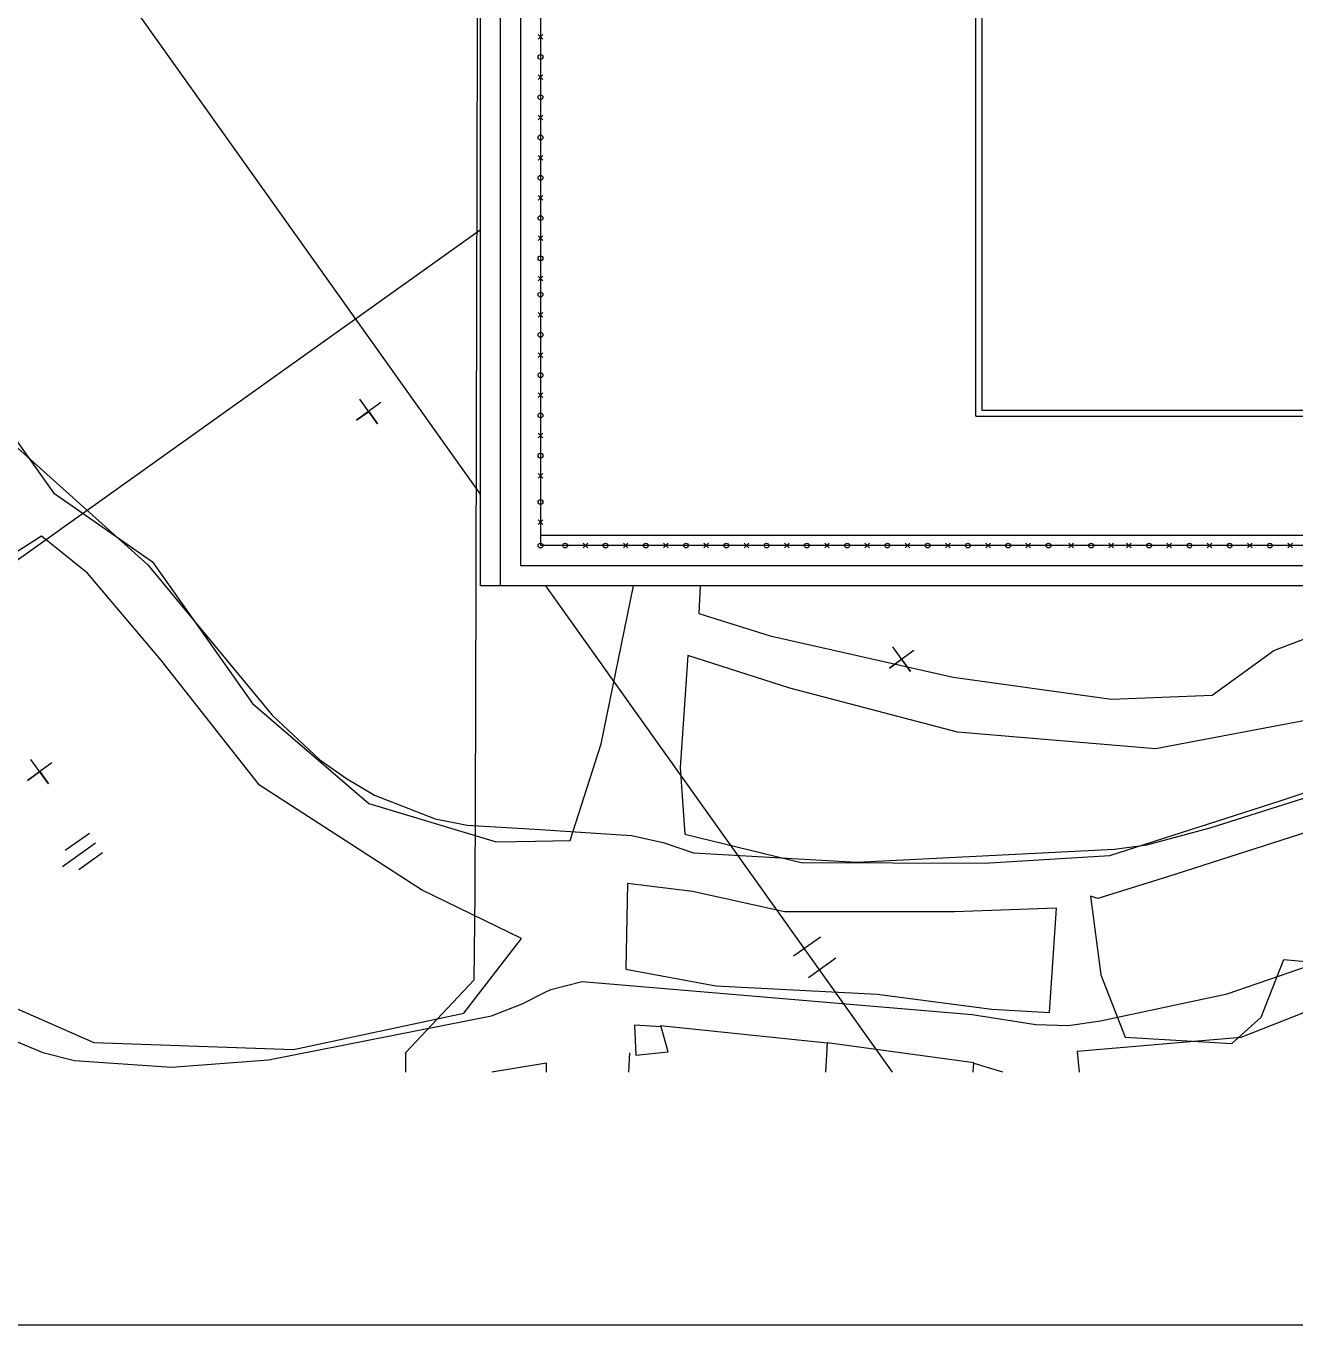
# Model space of a CAD drawing. Extents: x -299 to 346, y -14 to 200.
# Drawn here: x 68 to 131, y -12.5 to 52 of the extents above; entities that cross this region are included whole.
import ezdxf

# ---------------------------------------------------------------- set-up
doc = ezdxf.new("R2010")
doc.units = 0
doc.layers.add('TT-BASE', color=253, linetype='Continuous')
doc.layers.add('TX-PAPR', color=2, linetype='Continuous')

msp = doc.modelspace()

# ---------------------------------------------------------------- linework, layer by layer
at = {"layer": 'TT-BASE'}
for p, q in [((45.78, 91.505, 25.505), (90.518, 28.713, 25.505)), ((45.78, 91.505, -3.023), (90.518, 28.713, -3.023)), ((45.78, 91.505, -435.661), (90.518, 28.713, -435.661)), ((45.78, 91.505, -435.661), (90.518, 28.713, -435.661)), ((45.78, 91.505, -349.133), (90.518, 28.713, -349.133)), ((45.78, 91.505, -349.133), (90.518, 28.713, -349.133)), ((90.518, 78.847, -349.133), (90.518, 24.159, -349.133)), ((91.508, 78.059, -349.133), (91.508, 24.159, -349.133)), ((92.508, 77.059, -349.133), (92.508, 25.159, -349.133)), ((93.508, 76.059, -349.133), (93.508, 26.159, -349.133)), ((115.132, 32.585, -349.133), (115.132, 62.872, -349.133)), ((115.432, 62.26, -349.133), (115.432, 32.885, -349.133)), ((90.357, 52.732, -169.578), (90.36, 51.572, -169.578)), ((90.36, 51.572, -169.578), (90.278, 18.13, -169.578)), ((93.392, 51.537, -349.133), (93.624, 51.306, -349.133)), ((93.624, 51.537, -349.133), (93.392, 51.306, -349.133)), ((93.392, 49.537, -349.133), (93.624, 49.306, -349.133)), ((93.624, 49.537, -349.133), (93.392, 49.306, -349.133)), ((93.392, 47.537, -349.133), (93.624, 47.306, -349.133)), ((93.624, 47.537, -349.133), (93.392, 47.306, -349.133)), ((93.392, 45.537, -349.133), (93.624, 45.306, -349.133)), ((93.624, 45.537, -349.133), (93.392, 45.306, -349.133)), ((93.392, 43.537, -349.133), (93.624, 43.306, -349.133)), ((93.624, 43.537, -349.133), (93.392, 43.306, -349.133)), ((31.798, 0.001, -349.133), (90.518, 41.839, -349.133)), ((31.798, 0.001, -435.661), (90.518, 41.839, -435.661)), ((31.798, 0.001, 25.505), (90.518, 41.839, 25.505)), ((31.798, 0.001, -435.661), (90.518, 41.839, -435.661)), ((93.392, 41.538, -349.133), (93.624, 41.306, -349.133)), ((93.624, 41.538, -349.133), (93.392, 41.306, -349.133)), ((93.392, 39.538, -349.133), (93.624, 39.306, -349.133)), ((93.624, 39.538, -349.133), (93.392, 39.306, -349.133)), ((93.392, 37.738, -349.133), (93.624, 37.506, -349.133)), ((93.624, 37.738, -349.133), (93.392, 37.506, -349.133)), ((93.392, 35.738, -349.133), (93.624, 35.506, -349.133)), ((93.624, 35.738, -349.133), (93.392, 35.506, -349.133)), ((65.382, 34.317, -87.324), (69.319, 28.774, -87.324)), ((65.382, 34.317, -0.796), (69.319, 28.774, -0.796)), ((65.382, 34.317, -0.796), (69.319, 28.774, -0.796)), ((93.392, 33.738, -349.133), (93.624, 33.506, -349.133)), ((93.624, 33.738, -349.133), (93.392, 33.506, -349.133)), ((85.584, 33.258, -87.935), (84.362, 32.388, -87.935)), ((85.584, 33.258, -1.407), (84.362, 32.388, -1.407)), ((85.584, 33.258, -1.407), (84.362, 32.388, -1.407)), ((85.408, 32.212, -87.935), (84.538, 33.434, -87.935)), ((85.408, 32.212, -1.407), (84.538, 33.434, -1.407)), ((85.408, 32.212, -1.407), (84.538, 33.434, -1.407)), ((84.362, 32.388, -87.935), (84.973, 32.823, -87.935)), ((84.362, 32.388, -1.407), (84.973, 32.823, -1.407)), ((84.362, 32.388, -1.407), (84.973, 32.823, -1.407)), ((84.973, 32.823, -87.935), (85.408, 32.212, -87.935)), ((84.973, 32.823, -1.407), (85.408, 32.212, -1.407)), ((84.973, 32.823, -1.407), (85.408, 32.212, -1.407)), ((115.132, 32.585, -349.133), (128.293, 32.585, -349.133)), ((115.432, 32.885, -349.133), (171.112, 32.885, -349.133)), ((128.293, 32.585, -349.133), (168.943, 32.581, -349.133)), ((66.723, 31.741, -87.551), (74.007, 25.208, -87.551)), ((66.723, 31.741, -1.023), (74.007, 25.208, -1.023)), ((66.723, 31.741, -1.023), (74.007, 25.208, -1.023)), ((93.624, 31.738, -349.133), (93.392, 31.506, -349.133)), ((93.392, 31.738, -349.133), (93.624, 31.506, -349.133)), ((93.624, 29.738, -349.133), (93.392, 29.506, -349.133)), ((93.392, 29.738, -349.133), (93.624, 29.506, -349.133)), ((69.319, 28.774, -87.324), (74.228, 25.355, -87.324)), ((69.319, 28.774, -0.796), (74.228, 25.355, -0.796)), ((69.319, 28.774, -0.796), (74.228, 25.355, -0.796)), ((93.624, 27.438, -349.133), (93.393, 27.206, -349.133)), ((93.393, 27.438, -349.133), (93.624, 27.206, -349.133)), ((68.718, 26.628, -86.899), (65.185, 24.384, -86.899)), ((68.718, 26.628, -0.371), (65.185, 24.384, -0.371)), ((68.718, 26.628, -0.371), (65.185, 24.384, -0.371)), ((71.005, 24.795, -86.899), (68.718, 26.628, -86.899)), ((71.005, 24.795, -0.371), (68.718, 26.628, -0.371)), ((71.005, 24.795, -0.371), (68.718, 26.628, -0.371)), ((189.508, 26.659, -349.133), (93.508, 26.659, -349.133)), ((189.906, 26.159, -349.133), (93.508, 26.159, -349.133)), ((95.852, 26.274, -349.133), (95.621, 26.043, -349.133)), ((95.621, 26.274, -349.133), (95.852, 26.043, -349.133)), ((97.621, 26.274, -349.133), (97.852, 26.043, -349.133)), ((97.852, 26.274, -349.133), (97.621, 26.043, -349.133)), ((99.621, 26.274, -349.133), (99.852, 26.043, -349.133)), ((99.852, 26.274, -349.133), (99.621, 26.043, -349.133)), ((101.621, 26.274, -349.133), (101.852, 26.043, -349.133)), ((101.852, 26.274, -349.133), (101.621, 26.043, -349.133)), ((103.621, 26.274, -349.133), (103.852, 26.043, -349.133)), ((103.852, 26.274, -349.133), (103.621, 26.043, -349.133)), ((105.621, 26.274, -349.133), (105.852, 26.043, -349.133)), ((105.852, 26.274, -349.133), (105.621, 26.043, -349.133)), ((107.621, 26.274, -349.133), (107.852, 26.043, -349.133)), ((107.852, 26.274, -349.133), (107.621, 26.043, -349.133)), ((109.62, 26.274, -349.133), (109.852, 26.043, -349.133)), ((109.852, 26.274, -349.133), (109.62, 26.043, -349.133)), ((111.62, 26.274, -349.133), (111.852, 26.043, -349.133)), ((111.852, 26.274, -349.133), (111.62, 26.043, -349.133)), ((113.62, 26.274, -349.133), (113.852, 26.043, -349.133)), ((113.852, 26.274, -349.133), (113.62, 26.043, -349.133)), ((115.62, 26.274, -349.133), (115.852, 26.043, -349.133)), ((115.852, 26.274, -349.133), (115.62, 26.043, -349.133)), ((117.62, 26.274, -349.133), (117.852, 26.043, -349.133)), ((117.852, 26.274, -349.133), (117.62, 26.043, -349.133)), ((119.74, 26.275, -349.133), (119.972, 26.043, -349.133)), ((119.972, 26.275, -349.133), (119.74, 26.043, -349.133)), ((121.74, 26.275, -349.133), (121.972, 26.043, -349.133)), ((121.972, 26.275, -349.133), (121.74, 26.043, -349.133)), ((122.62, 26.275, -349.133), (122.852, 26.043, -349.133)), ((122.852, 26.275, -349.133), (122.62, 26.043, -349.133)), ((124.62, 26.275, -349.133), (124.852, 26.043, -349.133)), ((124.852, 26.275, -349.133), (124.62, 26.043, -349.133)), ((126.852, 26.275, -349.133), (126.62, 26.043, -349.133)), ((126.62, 26.275, -349.133), (126.852, 26.043, -349.133)), ((128.852, 26.275, -349.133), (128.62, 26.043, -349.133)), ((128.62, 26.275, -349.133), (128.852, 26.043, -349.133)), ((130.62, 26.275, -349.133), (130.852, 26.043, -349.133)), ((130.852, 26.275, -349.133), (130.62, 26.043, -349.133)), ((74.007, 25.208, -87.551), (80.173, 17.729, -87.551)), ((74.007, 25.208, -1.023), (80.173, 17.729, -1.023)), ((74.007, 25.208, -1.023), (80.173, 17.729, -1.023)), ((74.228, 25.355, -87.324), (79.197, 18.316, -87.324)), ((74.228, 25.355, -0.796), (79.197, 18.316, -0.796)), ((74.228, 25.355, -0.796), (79.197, 18.316, -0.796)), ((190.187, 25.159, -349.133), (92.508, 25.159, -349.133)), ((74.642, 20.492, -86.899), (71.005, 24.795, -86.899)), ((74.642, 20.492, -0.371), (71.005, 24.795, -0.371)), ((74.642, 20.492, -0.371), (71.005, 24.795, -0.371)), ((190.982, 24.159, -349.133), (90.518, 24.159, -349.133)), ((93.763, 24.159, 25.505), (110.973, 0.004, 25.505)), ((93.763, 24.159, -3.023), (110.973, 0.004, -3.023)), ((93.763, 24.159, -435.661), (110.973, 0.004, -435.661)), ((93.763, 24.159, -435.661), (110.973, 0.004, -435.661)), ((93.763, 24.159, -349.133), (110.973, 0.004, -349.133)), ((93.763, 24.159, -349.133), (110.973, 0.004, -349.133)), ((96.526, 16.314, -0.796), (98.131, 24.159, -0.796)), ((96.526, 16.314, 85.732), (98.131, 24.159, 85.732)), ((96.526, 16.314, 85.732), (98.131, 24.159, 85.732)), ((101.442, 24.159, 84.723), (101.364, 22.792, 84.723)), ((101.442, 24.159, 84.723), (101.364, 22.792, 84.723)), ((101.442, 24.159, -1.805), (101.364, 22.792, -1.805)), ((101.364, 22.792, -1.805), (104.917, 21.684, -1.805)), ((101.364, 22.792, 84.723), (104.917, 21.684, 84.723)), ((101.364, 22.792, 84.723), (104.917, 21.684, 84.723)), ((129.923, 20.944, -1.805), (134.653, 22.747, -1.805)), ((129.923, 20.944, 84.723), (134.653, 22.747, 84.723)), ((129.923, 20.944, 84.723), (134.653, 22.747, 84.723)), ((104.917, 21.684, -1.805), (113.999, 19.621, -1.805)), ((104.917, 21.684, 84.723), (113.999, 19.621, 84.723)), ((104.917, 21.684, 84.723), (113.999, 19.621, 84.723)), ((100.818, 20.695, -1.407), (100.447, 15.132, -1.407)), ((100.818, 20.695, 85.121), (100.447, 15.132, 85.121)), ((100.818, 20.695, 85.121), (100.447, 15.132, 85.121)), ((105.884, 19.075, -1.407), (100.818, 20.695, -1.407)), ((105.884, 19.075, 85.121), (100.818, 20.695, 85.121)), ((105.884, 19.075, 85.121), (100.818, 20.695, 85.121)), ((112.055, 20.947, -1.672), (110.834, 20.077, -1.672)), ((112.055, 20.947, 84.856), (110.834, 20.077, 84.856)), ((112.055, 20.947, 84.856), (110.834, 20.077, 84.856)), ((111.88, 19.901, -1.672), (111.009, 21.123, -1.672)), ((111.88, 19.901, 84.856), (111.009, 21.123, 84.856)), ((111.88, 19.901, 84.856), (111.009, 21.123, 84.856)), ((126.871, 18.725, -1.805), (129.923, 20.944, -1.805)), ((126.871, 18.725, 84.723), (129.923, 20.944, 84.723)), ((126.871, 18.725, 84.723), (129.923, 20.944, 84.723)), ((79.549, 14.255, -86.899), (74.642, 20.492, -86.899)), ((79.549, 14.255, -0.371), (74.642, 20.492, -0.371)), ((79.549, 14.255, -0.371), (74.642, 20.492, -0.371)), ((110.834, 20.077, -1.672), (111.444, 20.512, -1.672)), ((110.834, 20.077, 84.856), (111.444, 20.512, 84.856)), ((110.834, 20.077, 84.856), (111.444, 20.512, 84.856)), ((111.444, 20.512, -1.672), (111.88, 19.901, -1.672)), ((111.444, 20.512, 84.856), (111.88, 19.901, 84.856)), ((111.444, 20.512, 84.856), (111.88, 19.901, 84.856)), ((113.999, 19.621, -1.805), (121.861, 18.533, -1.805)), ((113.999, 19.621, 84.723), (121.861, 18.533, 84.723)), ((113.999, 19.621, 84.723), (121.861, 18.533, 84.723)), ((114.215, 16.897, -1.407), (105.884, 19.075, -1.407)), ((114.215, 16.897, 85.121), (105.884, 19.075, 85.121)), ((114.215, 16.897, 85.121), (105.884, 19.075, 85.121)), ((121.861, 18.533, -1.805), (126.871, 18.725, -1.805)), ((121.861, 18.533, 84.723), (126.871, 18.725, 84.723)), ((121.861, 18.533, 84.723), (126.871, 18.725, 84.723)), ((79.197, 18.316, -87.324), (84.975, 13.358, -87.324)), ((79.197, 18.316, -0.796), (84.975, 13.358, -0.796)), ((79.197, 18.316, -0.796), (84.975, 13.358, -0.796)), ((90.278, 18.13, -169.578), (90.241, 8.898, -169.578)), ((80.173, 17.729, -87.551), (82.547, 15.519, -87.551)), ((80.173, 17.729, -1.023), (82.547, 15.519, -1.023)), ((80.173, 17.729, -1.023), (82.547, 15.519, -1.023)), ((131.855, 17.535, -1.407), (124.06, 16.067, -1.407)), ((131.855, 17.535, 85.121), (124.06, 16.067, 85.121)), ((131.855, 17.535, 85.121), (124.06, 16.067, 85.121)), ((124.06, 16.067, -1.407), (114.215, 16.897, -1.407)), ((124.06, 16.067, 85.121), (114.215, 16.897, 85.121)), ((124.06, 16.067, 85.121), (114.215, 16.897, 85.121)), ((94.974, 11.51, -0.796), (96.526, 16.314, -0.796)), ((94.974, 11.51, 85.732), (96.526, 16.314, 85.732)), ((94.974, 11.51, 85.732), (96.526, 16.314, 85.732)), ((126.76, 12.137, -1.023), (140.571, 16.505, -1.023)), ((126.76, 12.137, 85.505), (140.571, 16.505, 85.505)), ((126.76, 12.137, 85.505), (140.571, 16.505, 85.505)), ((130.24, 13.48, -1.407), (138.919, 16.44, -1.407)), ((130.24, 13.48, 85.121), (138.919, 16.44, 85.121)), ((130.24, 13.48, 85.121), (138.919, 16.44, 85.121)), ((69.068, 14.322, -87.297), (68.198, 15.543, -87.297)), ((69.068, 14.322, -0.769), (68.198, 15.543, -0.769)), ((69.068, 14.322, -0.769), (68.198, 15.543, -0.769)), ((82.547, 15.519, -87.551), (83.877, 14.592, -87.551)), ((82.547, 15.519, -1.023), (83.877, 14.592, -1.023)), ((82.547, 15.519, -1.023), (83.877, 14.592, -1.023)), ((69.244, 15.368, -87.297), (68.022, 14.497, -87.297)), ((69.244, 15.368, -0.769), (68.022, 14.497, -0.769)), ((69.244, 15.368, -0.769), (68.022, 14.497, -0.769)), ((68.022, 14.497, -87.297), (68.633, 14.933, -87.297)), ((68.022, 14.497, -0.769), (68.633, 14.933, -0.769)), ((68.022, 14.497, -0.769), (68.633, 14.933, -0.769)), ((68.633, 14.933, -87.297), (69.068, 14.322, -87.297)), ((68.633, 14.933, -0.769), (69.068, 14.322, -0.769)), ((68.633, 14.933, -0.769), (69.068, 14.322, -0.769)), ((100.447, 15.132, -1.407), (100.683, 11.822, -1.407)), ((100.447, 15.132, 85.121), (100.683, 11.822, 85.121)), ((100.447, 15.132, 85.121), (100.683, 11.822, 85.121)), ((87.602, 9.061, -86.899), (79.549, 14.255, -86.899)), ((87.602, 9.061, -0.371), (79.549, 14.255, -0.371)), ((87.602, 9.061, -0.371), (79.549, 14.255, -0.371)), ((83.877, 14.592, -87.551), (85.265, 13.767, -87.551)), ((83.877, 14.592, -1.023), (85.265, 13.767, -1.023)), ((83.877, 14.592, -1.023), (85.265, 13.767, -1.023)), ((85.265, 13.767, -87.551), (88.282, 12.584, -87.551)), ((85.265, 13.767, -1.023), (88.282, 12.584, -1.023)), ((85.265, 13.767, -1.023), (88.282, 12.584, -1.023)), ((84.975, 13.358, -87.324), (91.302, 11.454, -87.324)), ((84.975, 13.358, -0.796), (91.302, 11.454, -0.796)), ((84.975, 13.358, -0.796), (91.302, 11.454, -0.796)), ((121.79, 10.773, -1.407), (130.24, 13.48, -1.407)), ((121.79, 10.773, 85.121), (130.24, 13.48, 85.121)), ((121.79, 10.773, 85.121), (130.24, 13.48, 85.121)), ((88.282, 12.584, -87.551), (89.86, 12.282, -87.551)), ((88.282, 12.584, -1.023), (89.86, 12.282, -1.023)), ((88.282, 12.584, -1.023), (89.86, 12.282, -1.023)), ((89.86, 12.282, -87.551), (93.218, 12.068, -87.551)), ((89.86, 12.282, -1.023), (93.218, 12.068, -1.023)), ((89.86, 12.282, -1.023), (93.218, 12.068, -1.023)), ((71.1, 11.864, -87.218), (69.903, 11.011, -87.218)), ((71.1, 11.864, -0.69), (69.903, 11.011, -0.69)), ((71.1, 11.864, -0.69), (69.903, 11.011, -0.69)), ((93.218, 12.068, -1.023), (98.02, 11.761, -1.023)), ((93.218, 12.068, 85.505), (98.02, 11.761, 85.505)), ((93.218, 12.068, 85.505), (98.02, 11.761, 85.505)), ((98.02, 11.761, -1.023), (99.595, 11.405, -1.023)), ((98.02, 11.761, 85.505), (99.595, 11.405, 85.505)), ((98.02, 11.761, 85.505), (99.595, 11.405, 85.505)), ((100.683, 11.822, -1.407), (106.453, 10.427, -1.407)), ((100.683, 11.822, 85.121), (106.453, 10.427, 85.121)), ((100.683, 11.822, 85.121), (106.453, 10.427, 85.121)), ((123.628, 11.305, -1.023), (126.76, 12.137, -1.023)), ((123.628, 11.305, 85.505), (126.76, 12.137, 85.505)), ((123.628, 11.305, 85.505), (126.76, 12.137, 85.505)), ((132.076, 12.099, -0.026), (124.653, 9.705, -0.026)), ((132.076, 12.099, 86.502), (124.653, 9.705, 86.502)), ((132.076, 12.099, 86.502), (124.653, 9.705, 86.502)), ((69.77, 10.223, -87.218), (71.409, 11.391, -87.218)), ((69.77, 10.223, -0.69), (71.409, 11.391, -0.69)), ((69.77, 10.223, -0.69), (71.409, 11.391, -0.69)), ((91.302, 11.454, -87.324), (93.256, 11.484, -87.324)), ((91.302, 11.454, -0.796), (93.256, 11.484, -0.796)), ((91.302, 11.454, -0.796), (93.256, 11.484, -0.796)), ((93.256, 11.484, -0.796), (94.974, 11.51, -0.796)), ((93.256, 11.484, 85.732), (94.974, 11.51, 85.732)), ((93.256, 11.484, 85.732), (94.974, 11.51, 85.732)), ((99.595, 11.405, -1.023), (101.108, 10.893, -1.023)), ((99.595, 11.405, 85.505), (101.108, 10.893, 85.505)), ((99.595, 11.405, 85.505), (101.108, 10.893, 85.505)), ((109.218, 10.429, -1.023), (122.02, 11.079, -1.023)), ((109.218, 10.429, 85.505), (122.02, 11.079, 85.505)), ((109.218, 10.429, 85.505), (122.02, 11.079, 85.505)), ((122.02, 11.079, -1.023), (123.628, 11.305, -1.023)), ((122.02, 11.079, 85.505), (123.628, 11.305, 85.505)), ((122.02, 11.079, 85.505), (123.628, 11.305, 85.505)), ((70.572, 10.073, -87.218), (71.75, 10.912, -87.218)), ((70.572, 10.073, -0.69), (71.75, 10.912, -0.69)), ((70.572, 10.073, -0.69), (71.75, 10.912, -0.69)), ((101.108, 10.893, -1.023), (109.218, 10.429, -1.023)), ((101.108, 10.893, 85.505), (109.218, 10.429, 85.505)), ((101.108, 10.893, 85.505), (109.218, 10.429, 85.505)), ((106.453, 10.427, -1.407), (115.544, 10.386, -1.407)), ((106.453, 10.427, 85.121), (115.544, 10.386, 85.121)), ((106.453, 10.427, 85.121), (115.544, 10.386, 85.121)), ((115.544, 10.386, -1.407), (121.79, 10.773, -1.407)), ((115.544, 10.386, 85.121), (121.79, 10.773, 85.121)), ((115.544, 10.386, 85.121), (121.79, 10.773, 85.121)), ((124.653, 9.705, -0.026), (121.187, 8.627, -0.026)), ((124.653, 9.705, 86.502), (121.187, 8.627, 86.502)), ((124.653, 9.705, 86.502), (121.187, 8.627, 86.502)), ((92.569, 6.648, -86.899), (87.602, 9.061, -86.899)), ((92.569, 6.648, -0.371), (87.602, 9.061, -0.371)), ((92.569, 6.648, -0.371), (87.602, 9.061, -0.371)), ((97.83, 9.379, -0.238), (97.747, 5.129, -0.238)), ((97.83, 9.379, 86.29), (97.747, 5.129, 86.29)), ((97.83, 9.379, 86.29), (97.747, 5.129, 86.29)), ((101.052, 8.982, -0.238), (97.83, 9.379, -0.238)), ((101.052, 8.982, 86.29), (97.83, 9.379, 86.29)), ((101.052, 8.982, 86.29), (97.83, 9.379, 86.29)), ((90.241, 8.898, -169.578), (90.196, 4.576, -169.578)), ((105.621, 7.976, -0.238), (101.052, 8.982, -0.238)), ((105.621, 7.976, 86.29), (101.052, 8.982, 86.29)), ((105.621, 7.976, 86.29), (101.052, 8.982, 86.29)), ((120.823, 8.754, -0.026), (121.343, 4.842, -0.026)), ((121.187, 8.627, -0.026), (120.823, 8.754, -0.026)), ((120.823, 8.754, 86.502), (121.343, 4.842, 86.502)), ((121.187, 8.627, 86.502), (120.823, 8.754, 86.502)), ((120.823, 8.754, 86.502), (121.343, 4.842, 86.502)), ((121.187, 8.627, 86.502), (120.823, 8.754, 86.502)), ((114.077, 7.97, -0.238), (105.621, 7.976, -0.238)), ((114.077, 7.97, 86.29), (105.621, 7.976, 86.29)), ((114.077, 7.97, 86.29), (105.621, 7.976, 86.29)), ((119.14, 8.159, -0.238), (114.077, 7.97, -0.238)), ((119.14, 8.159, 86.29), (114.077, 7.97, 86.29)), ((119.14, 8.159, 86.29), (114.077, 7.97, 86.29)), ((118.789, 2.967, -0.238), (119.14, 8.159, -0.238)), ((118.789, 2.967, 86.29), (119.14, 8.159, 86.29)), ((118.789, 2.967, 86.29), (119.14, 8.159, 86.29)), ((89.696, 2.931, -86.899), (92.569, 6.648, -86.899)), ((89.696, 2.931, -0.371), (92.569, 6.648, -0.371)), ((89.696, 2.931, -0.371), (92.569, 6.648, -0.371)), ((106.076, 5.777, 1.407), (107.421, 6.735, 1.407)), ((106.076, 5.777, 87.935), (107.421, 6.735, 87.935)), ((106.076, 5.777, 87.935), (107.421, 6.735, 87.935)), ((108.181, 5.668, 1.407), (106.818, 4.697, 1.407)), ((108.181, 5.668, 87.935), (106.818, 4.697, 87.935)), ((108.181, 5.668, 87.935), (106.818, 4.697, 87.935)), ((127.618, 3.898, -0.023), (132.229, 5.495, -0.023)), ((127.618, 3.898, 86.505), (132.229, 5.495, 86.505)), ((127.618, 3.898, 86.505), (132.229, 5.495, 86.505)), ((129.306, 2.737, -0.026), (130.428, 5.598, -0.026)), ((129.306, 2.737, 86.502), (130.428, 5.598, 86.502)), ((129.306, 2.737, 86.502), (130.428, 5.598, 86.502)), ((130.428, 5.598, -0.026), (134.026, 5.286, -0.026)), ((130.428, 5.598, 86.502), (134.026, 5.286, 86.502)), ((130.428, 5.598, 86.502), (134.026, 5.286, 86.502)), ((64.212, 4.602, -86.899), (71.32, 1.484, -86.899)), ((64.212, 4.602, -0.371), (71.32, 1.484, -0.371)), ((64.212, 4.602, -0.371), (71.32, 1.484, -0.371)), ((90.196, 4.576, -169.578), (86.796, 0.966, -169.578)), ((97.747, 5.129, -0.238), (102.219, 4.288, -0.238)), ((97.747, 5.129, 86.29), (102.219, 4.288, 86.29)), ((97.747, 5.129, 86.29), (102.219, 4.288, 86.29)), ((121.343, 4.842, -0.026), (122.548, 1.741, -0.026)), ((121.343, 4.842, 86.502), (122.548, 1.741, 86.502)), ((121.343, 4.842, 86.502), (122.548, 1.741, 86.502)), ((92.596, 3.402, -86.551), (93.74, 3.978, -86.551)), ((92.596, 3.402, -0.023), (93.74, 3.978, -0.023)), ((92.596, 3.402, -0.023), (93.74, 3.978, -0.023)), ((93.74, 3.978, -0.023), (94.02, 4.119, -0.023)), ((93.74, 3.978, 86.505), (94.02, 4.119, 86.505)), ((93.74, 3.978, 86.505), (94.02, 4.119, 86.505)), ((94.02, 4.119, -0.023), (95.584, 4.508, -0.023)), ((94.02, 4.119, 86.505), (95.584, 4.508, 86.505)), ((94.02, 4.119, 86.505), (95.584, 4.508, 86.505)), ((95.584, 4.508, -0.023), (114.954, 2.867, -0.023)), ((95.584, 4.508, 86.505), (114.954, 2.867, 86.505)), ((95.584, 4.508, 86.505), (114.954, 2.867, 86.505)), ((102.219, 4.288, -0.238), (110.227, 3.883, -0.238)), ((102.219, 4.288, 86.29), (110.227, 3.883, 86.29)), ((102.219, 4.288, 86.29), (110.227, 3.883, 86.29)), ((110.227, 3.883, -0.238), (115.927, 3.131, -0.238)), ((110.227, 3.883, 86.29), (115.927, 3.131, 86.29)), ((110.227, 3.883, 86.29), (115.927, 3.131, 86.29)), ((121.319, 2.557, -0.023), (127.618, 3.898, -0.023)), ((121.319, 2.557, 86.505), (127.618, 3.898, 86.505)), ((121.319, 2.557, 86.505), (127.618, 3.898, 86.505)), ((134.059, 4.008, 0.823), (128.291, 1.732, 0.823)), ((134.059, 4.008, 87.351), (128.291, 1.732, 87.351)), ((134.059, 4.008, 87.351), (128.291, 1.732, 87.351)), ((91.072, 2.799, -86.551), (92.596, 3.402, -86.551)), ((91.072, 2.799, -0.023), (92.596, 3.402, -0.023)), ((91.072, 2.799, -0.023), (92.596, 3.402, -0.023)), ((79.992, 0.614, -86.551), (91.072, 2.799, -86.551)), ((79.992, 0.614, -0.023), (91.072, 2.799, -0.023)), ((79.992, 0.614, -0.023), (91.072, 2.799, -0.023)), ((81.244, 1.127, -86.899), (89.696, 2.931, -86.899)), ((81.244, 1.127, -0.371), (89.696, 2.931, -0.371)), ((81.244, 1.127, -0.371), (89.696, 2.931, -0.371)), ((114.954, 2.867, -0.023), (118.117, 2.368, -0.023)), ((114.954, 2.867, 86.505), (118.117, 2.368, 86.505)), ((114.954, 2.867, 86.505), (118.117, 2.368, 86.505)), ((115.927, 3.131, -0.238), (118.789, 2.967, -0.238)), ((115.927, 3.131, 86.29), (118.789, 2.967, 86.29)), ((115.927, 3.131, 86.29), (118.789, 2.967, 86.29)), ((127.849, 1.437, -0.026), (129.306, 2.737, -0.026)), ((127.849, 1.437, 86.502), (129.306, 2.737, 86.502)), ((127.849, 1.437, 86.502), (129.306, 2.737, 86.502)), ((98.173, 2.339, 1.806), (98.246, 0.846, 1.806)), ((99.498, 2.263, 1.806), (98.173, 2.339, 1.806)), ((98.173, 2.339, 88.334), (98.246, 0.846, 88.334)), ((99.498, 2.263, 88.334), (98.173, 2.339, 88.334)), ((98.173, 2.339, 88.334), (98.246, 0.846, 88.334)), ((99.498, 2.263, 88.334), (98.173, 2.339, 88.334)), ((99.448, 2.32, 1.806), (107.749, 1.472, 1.806)), ((99.448, 2.32, 88.334), (107.749, 1.472, 88.334)), ((99.448, 2.32, 88.334), (107.749, 1.472, 88.334)), ((99.852, 1.02, 1.806), (99.498, 2.263, 1.806)), ((99.852, 1.02, 88.334), (99.498, 2.263, 88.334)), ((99.852, 1.02, 88.334), (99.498, 2.263, 88.334)), ((118.117, 2.368, -0.023), (119.71, 2.329, -0.023)), ((118.117, 2.368, 86.505), (119.71, 2.329, 86.505)), ((118.117, 2.368, 86.505), (119.71, 2.329, 86.505)), ((119.71, 2.329, -0.023), (121.319, 2.557, -0.023)), ((119.71, 2.329, 86.505), (121.319, 2.557, 86.505)), ((119.71, 2.329, 86.505), (121.319, 2.557, 86.505)), ((67.285, 1.608, -86.551), (68.791, 0.99, -86.551)), ((67.285, 1.608, -0.023), (68.791, 0.99, -0.023)), ((67.285, 1.608, -0.023), (68.791, 0.99, -0.023)), ((71.32, 1.484, -86.899), (81.244, 1.127, -86.899)), ((71.32, 1.484, -0.371), (81.244, 1.127, -0.371)), ((71.32, 1.484, -0.371), (81.244, 1.127, -0.371)), ((107.749, 1.472, 2.098), (107.665, 0.003, 2.098)), ((107.749, 1.472, 88.626), (107.665, 0.003, 88.626)), ((107.749, 1.472, 88.626), (107.665, 0.003, 88.626)), ((115.03, 0.471, 2.098), (107.749, 1.472, 2.098)), ((115.03, 0.471, 88.626), (107.749, 1.472, 88.626)), ((115.03, 0.471, 88.626), (107.749, 1.472, 88.626)), ((128.291, 1.732, 0.823), (120.168, 1.027, 0.823)), ((128.291, 1.732, 87.351), (120.168, 1.027, 87.351)), ((128.291, 1.732, 87.351), (120.168, 1.027, 87.351)), ((122.548, 1.741, -0.026), (127.849, 1.437, -0.026)), ((122.548, 1.741, 86.502), (127.849, 1.437, 86.502)), ((122.548, 1.741, 86.502), (127.849, 1.437, 86.502)), ((68.791, 0.99, -86.551), (70.364, 0.58, -86.551)), ((68.791, 0.99, -0.023), (70.364, 0.58, -0.023)), ((68.791, 0.99, -0.023), (70.364, 0.58, -0.023)), ((86.796, 0.966, -169.578), (86.797, 0.003, -169.578)), ((97.934, 0.97, 1.646), (97.87, 0.003, 1.646)), ((97.934, 0.97, 88.174), (97.87, 0.003, 88.174)), ((97.934, 0.97, 88.174), (97.87, 0.003, 88.174)), ((98.246, 0.846, 1.806), (99.852, 1.02, 1.806)), ((98.246, 0.846, 88.334), (99.852, 1.02, 88.334)), ((98.246, 0.846, 88.334), (99.852, 1.02, 88.334)), ((120.168, 1.027, 0.823), (120.253, 0.004, 0.823)), ((120.168, 1.027, 87.351), (120.253, 0.004, 87.351)), ((120.168, 1.027, 87.351), (120.253, 0.004, 87.351)), ((70.364, 0.58, -86.551), (75.184, 0.251, -86.551)), ((70.364, 0.58, -0.023), (75.184, 0.251, -0.023)), ((70.364, 0.58, -0.023), (75.184, 0.251, -0.023)), ((75.184, 0.251, -86.551), (79.992, 0.614, -86.551)), ((75.184, 0.251, -0.023), (79.992, 0.614, -0.023)), ((75.184, 0.251, -0.023), (79.992, 0.614, -0.023)), ((93.811, 0.462, -84.882), (91.092, 0.003, -84.882)), ((93.811, 0.462, 1.646), (91.092, 0.003, 1.646)), ((93.811, 0.462, 1.646), (91.092, 0.003, 1.646)), ((93.808, 0.003, -84.882), (93.811, 0.462, -84.882)), ((93.808, 0.003, 1.646), (93.811, 0.462, 1.646)), ((93.808, 0.003, 1.646), (93.811, 0.462, 1.646)), ((115.004, 0.004, 2.098), (115.03, 0.471, 2.098)), ((115.004, 0.004, 88.626), (115.03, 0.471, 88.626)), ((115.004, 0.004, 88.626), (115.03, 0.471, 88.626)), ((116.462, 0.004, 1.646), (115.047, 0.441, 1.646)), ((116.462, 0.004, 88.174), (115.047, 0.441, 88.174)), ((116.462, 0.004, 88.174), (115.047, 0.441, 88.174))]:
    msp.add_line(p, q, dxfattribs=at)
for centre in [(93.508, 50.422, -349.133), (93.508, 48.422, -349.133), (93.508, 46.422, -349.133), (93.508, 44.422, -349.133), (93.508, 42.422, -349.133), (93.508, 40.422, -349.133), (93.508, 38.622, -349.133), (93.508, 36.622, -349.133), (93.508, 34.622, -349.133), (93.508, 32.622, -349.133), (93.508, 30.622, -349.133), (93.508, 28.322, -349.133), (93.508, 26.159, -349.133), (94.736, 26.159, -349.133), (96.736, 26.159, -349.133), (98.736, 26.159, -349.133), (100.736, 26.159, -349.133), (102.736, 26.159, -349.133), (104.736, 26.159, -349.133), (106.736, 26.159, -349.133), (108.736, 26.159, -349.133), (110.736, 26.159, -349.133), (112.736, 26.159, -349.133), (114.736, 26.159, -349.133), (116.736, 26.159, -349.133), (118.736, 26.159, -349.133), (120.856, 26.159, -349.133), (123.736, 26.159, -349.133), (125.736, 26.159, -349.133), (127.736, 26.159, -349.133), (129.736, 26.159, -349.133)]:
    msp.add_circle(centre, 0.12, dxfattribs=at)
at = {"layer": 'TX-PAPR'}
msp.add_lwpolyline([(-1.011, 142.251), (237.789, 142.251), (237.789, -12.549), (-1.011, -12.549)], close=True, dxfattribs=at)

doc.saveas('drawing.dxf')
